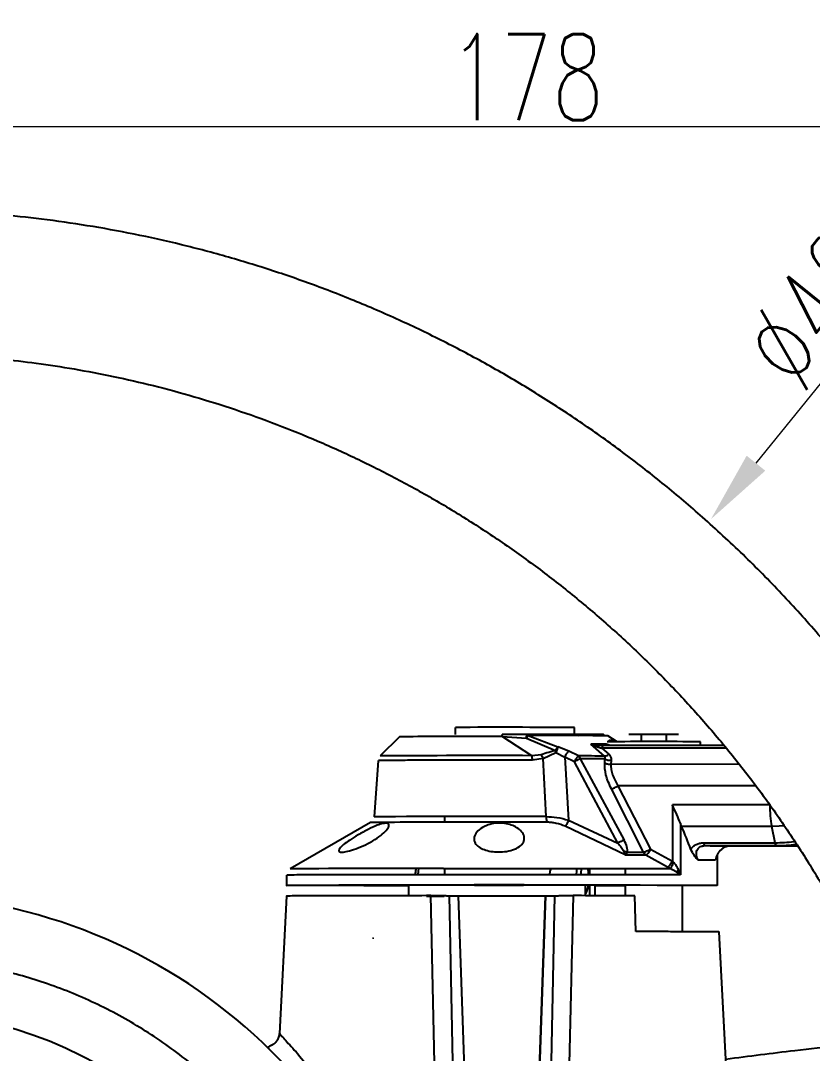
# Model space of a CAD drawing. Header units: millimetres. Extents: x 1852 to 4288, y 681 to 2404.
# Drawn here: x 2921 to 3031.3, y 1180.1 to 1324 of the extents above; entities that cross this region are included whole.
import ezdxf

# ---------------------------------------------------------------- set-up
doc = ezdxf.new("R2010")
doc.units = ezdxf.units.MM
doc.layers.add('AM_5', color=3, linetype='Continuous', lineweight=25)
doc.styles.add('SLDTEXTSTYLE1', font='txt.shx', dxfattribs={"width": 0.7, "bigfont": 'gbcbig.shx'})
doc.dimstyles.new('SLDDIMSTYLE12$0', dxfattribs={"dimtxt": 12, "dimasz": 10, "dimexe": 0, "dimexo": 0.0625, "dimgap": 0.875, "dimtad": 1, "dimdec": 1, "dimlfac": 1.8, "dimrnd": 1e-09, "dimzin": 12, "dimdsep": 46, "dimtxsty": 'SLDTEXTSTYLE1', "dimcen": 0.09, "dimdle": 8.16, "dimclrd": 3, "dimclre": 3, "dimadec": 0, "dimazin": 3, "dimtfac": 1, "dimtdec": 1, "dimtofl": 0, "dimtmove": 0, "dimatfit": 3, "dimfxl": 0, "dimfrac": 2, "dimtolj": 1, "dimlwd": 5, "dimlwe": 5, "dimarcsym": 0})
doc.dimstyles.new('SLDDIMSTYLE12$3', dxfattribs={"dimtxt": 12, "dimasz": 10, "dimexe": 0, "dimexo": 0.0625, "dimgap": 0.875, "dimtad": 1, "dimdec": 1, "dimlfac": 1.8, "dimrnd": 1e-09, "dimzin": 12, "dimdsep": 46, "dimtxsty": 'SLDTEXTSTYLE1', "dimcen": 0.09, "dimdle": 8.16, "dimclrd": 3, "dimclre": 3, "dimadec": 0, "dimazin": 3, "dimtfac": 1, "dimtdec": 1, "dimtofl": 0, "dimtmove": 0, "dimatfit": 3, "dimfxl": 0, "dimfrac": 2, "dimtolj": 1, "dimlwd": 5, "dimlwe": 5, "dimarcsym": 0})

# ---------------------------------------------------------------- blocks, each defined once
blk = doc.blocks.new('*D96')
at = {"layer": 'AM_5', "color": 3, "lineweight": 5, "transparency": 16777216}
blk.add_line((2902.79, 1126.17), (2902.79, 1309.27), dxfattribs=at)
at = {"layer": 'AM_5', "color": 3, "linetype": 'Continuous', "lineweight": 5, "transparency": 16777216}
for p, q in [((2912.79, 1309.27), (3070.03, 1309.27)), ((3080.03, 1199.96), (3080.03, 1309.27))]:
    blk.add_line(p, q, dxfattribs=at)
at = {"layer": 'AM_5', "color": 3, "transparency": 16777216}
for points in [[(2912.79, 1310.93), (2912.79, 1307.6), (2902.79, 1309.27)], [(3070.03, 1310.93), (3070.03, 1307.6), (3080.03, 1309.27)]]:
    blk.add_solid(points, dxfattribs=at)
at = {"layer": 'Defpoints', "color": 0, "transparency": 16777216}
for p in [(3080.03, 1309.27), (3080.03, 1199.9), (2902.79, 1126.11)]:
    blk.add_point(p, dxfattribs=at)
at = {"layer": 'AM_5', "color": 0, "transparency": 16777216, "insert": (2991.41, 1316.14), "char_height": 12, "attachment_point": 5, "style": 'SLDTEXTSTYLE1'}
blk.add_mtext('\\A1;178', dxfattribs=at)
blk = doc.blocks.new('*D79')
at = {"layer": 'AM_5', "color": 3, "lineweight": 5, "transparency": 16777216}
blk.add_line((3196, 1243.11), (3227.25, 1243.11), dxfattribs=at)
at = {"layer": 'AM_5', "color": 3, "linetype": 'Continuous', "lineweight": 5, "transparency": 16777216}
for p, q in [((3227.25, 1233.11), (3227.25, 1135.67)), ((2902.86, 1125.67), (3227.25, 1125.67))]:
    blk.add_line(p, q, dxfattribs=at)
at = {"layer": 'AM_5', "color": 3, "transparency": 16777216}
for points in [[(3225.58, 1233.11), (3228.91, 1233.11), (3227.25, 1243.11)], [(3225.58, 1135.67), (3228.91, 1135.67), (3227.25, 1125.67)]]:
    blk.add_solid(points, dxfattribs=at)
at = {"layer": 'Defpoints', "color": 0, "transparency": 16777216}
for p in [(3195.94, 1243.11), (2902.8, 1125.67), (3227.25, 1125.67)]:
    blk.add_point(p, dxfattribs=at)
at = {"layer": 'AM_5', "color": 0, "transparency": 16777216, "insert": (3220.37, 1184.39), "char_height": 12, "attachment_point": 5, "rotation": 90, "style": 'SLDTEXTSTYLE1'}
blk.add_mtext('\\A1;115', dxfattribs=at)
blk = doc.blocks.new('*D80')
at = {"layer": 'AM_5', "color": 3, "linetype": 'Continuous', "lineweight": 5, "transparency": 16777216}
blk.add_line((3049.22, 1294.37), (3023.41, 1262.32), dxfattribs=at)
at = {"layer": 'AM_5', "color": 3, "lineweight": 5, "transparency": 16777216}
for p, q in [((2970.01, 1196.12), (2970.19, 1196.12)), ((2970.1, 1196.03), (2970.1, 1196.21))]:
    blk.add_line(p, q, dxfattribs=at)
at = {"layer": 'AM_5', "color": 3, "transparency": 16777216}
blk.add_solid([(3022.11, 1263.37), (3024.71, 1261.28), (3017.14, 1254.53)], dxfattribs=at)
at = {"layer": 'Defpoints', "color": 0, "transparency": 16777216}
for p in [(3017.14, 1254.53), (2923.05, 1137.71)]:
    blk.add_point(p, dxfattribs=at)
at = {"layer": 'AM_5', "color": 0, "transparency": 16777216, "insert": (3034.1, 1286.55), "char_height": 12, "attachment_point": 5, "rotation": 51.1543, "style": 'SLDTEXTSTYLE1'}
blk.add_mtext('\\A1;%%C420', dxfattribs=at)

msp = doc.modelspace()

# ---------------------------------------------------------------- linework, layer by layer
at = {"color": 7, "linetype": 'Continuous', "lineweight": 25}
for p, q in [((2981.541, 1224.503), (2981.541, 1225.503)), ((2998.123, 1224.495), (2998.123, 1225.495)), ((2973.734, 1224.189), (2971.065, 1221.52)), ((2988.052, 1224.219), (2984.087, 1224.218)), ((2991.534, 1224.511), (2988.051, 1224.51)), ((2992.198, 1221.555), (2988.052, 1224.219)), ((2988.052, 1224.219), (2991.438, 1223.979)), ((2991.438, 1223.979), (2991.461, 1224.259)), ((2991.438, 1223.979), (2995.471, 1222.26)), ((2991.49, 1224.426), (2991.512, 1224.491)), ((2991.512, 1224.491), (2991.534, 1224.511)), ((2991.665, 1224.358), (2995.83, 1222.771)), ((3004.081, 1223.503), (3002.771, 1224.328)), ((3007.442, 1224.488), (3005.71, 1224.494)), ((3007.442, 1223.508), (3007.442, 1224.488)), ((3010.906, 1224.488), (3007.442, 1224.488)), ((3012.638, 1224.494), (3010.906, 1224.488)), ((3010.906, 1224.488), (3010.906, 1223.508)), ((2997.341, 1222.178), (2995.83, 1222.771)), ((2998.699, 1221.513), (2997.341, 1222.178)), ((3002.301, 1221.507), (3000.411, 1223.159)), ((3000.411, 1223.159), (3001.438, 1222.738)), ((3001.193, 1223.043), (3000.411, 1223.159)), ((3001.457, 1223.004), (3001.193, 1223.043)), ((3001.438, 1222.738), (3001.94, 1222.606)), ((3002.102, 1222.979), (3001.449, 1222.995)), ((3001.639, 1223.004), (3001.457, 1223.004)), ((3001.457, 1223.004), (3002.161, 1223.004)), ((3019.261, 1222.617), (3001.94, 1222.606)), ((3001.94, 1222.606), (3002.916, 1221.752)), ((3002.161, 1223.004), (3007.383, 1223.008)), ((3007.383, 1223.008), (3018.946, 1223.015)), ((3015.674, 1223.013), (3015.674, 1223.494)), ((2970.775, 1220.885), (2970.226, 1213.034)), ((2993.498, 1221.677), (2992.198, 1221.555)), ((2993.759, 1221.163), (2992.27, 1220.919)), ((2993.759, 1221.163), (2995.554, 1221.977)), ((2994.172, 1213.069), (2993.759, 1221.163)), ((2995.554, 1221.977), (2995.511, 1222.121)), ((2995.554, 1221.977), (2996.794, 1221.368)), ((2996.794, 1221.368), (2997.311, 1212.552)), ((2998.129, 1220.703), (2996.794, 1221.368)), ((2998.903, 1221.099), (3005.05, 1209.774)), ((3002.36, 1221.094), (2998.903, 1221.099)), ((3002.334, 1220.512), (3002.36, 1221.094)), ((3003.239, 1220.925), (3003.202, 1220.344)), ((3004.162, 1209.377), (2998.129, 1220.703)), ((3021.052, 1220.355), (3003.202, 1220.344)), ((3007.765, 1208.106), (3003.275, 1216.915)), ((3023.381, 1217.359), (3004.186, 1217.347)), ((3004.186, 1217.347), (3008.728, 1208.537)), ((3025.338, 1214.693), (3011.771, 1214.685)), ((3011.771, 1214.685), (3011.771, 1206.857)), ((2969.729, 1212.238), (2958.527, 1205.77)), ((2980.027, 1213.068), (2980.027, 1212.273)), ((2997.311, 1212.552), (3004.162, 1209.377)), ((3012.874, 1212.15), (3012.874, 1204.94)), ((3013.056, 1211.683), (3012.874, 1212.15)), ((3005.278, 1207.678), (2996.808, 1211.721)), ((3025.614, 1211.691), (3013.056, 1211.683)), ((3026.082, 1209.421), (3025.614, 1211.691)), ((3016.134, 1209.415), (3026.082, 1209.421)), ((3004.965, 1208.262), (3005.14, 1207.873)), ((3005.14, 1207.873), (3005.278, 1207.678)), ((3005.363, 1207.813), (3005.14, 1207.873)), ((3005.278, 1207.678), (3005.363, 1207.813)), ((3005.363, 1207.813), (3005.527, 1208.111)), ((3007.765, 1208.106), (3007.893, 1207.859)), ((3007.893, 1207.859), (3008.071, 1207.672)), ((3008.728, 1208.537), (3011.771, 1206.857)), ((3015.937, 1208.966), (3016.309, 1209.044)), ((3016.354, 1209.013), (3026.303, 1209.019)), ((3019.937, 1208.986), (3029.188, 1208.992)), ((3029.184, 1208.998), (3026.303, 1209.019)), ((3011.1, 1205.992), (3008.071, 1207.672)), ((3011.771, 1206.857), (3011.946, 1206.673)), ((3018.027, 1203.481), (3018.027, 1207.736)), ((2958.027, 1204.904), (2958.027, 1203.481)), ((2980.027, 1205.831), (2980.027, 1205.659)), ((2980.027, 1205.654), (2980.031, 1204.966)), ((3000.251, 1204.963), (3000.251, 1205.827)), ((3005.174, 1205.821), (3005.174, 1204.957)), ((3011.448, 1205.808), (3011.1, 1205.992)), ((3012.874, 1204.94), (3012.384, 1205.317)), ((3012.592, 1205.693), (3012.874, 1204.94)), ((2975.027, 1203.481), (2975.027, 1201.981)), ((2999.658, 1201.994), (2999.658, 1203.494)), ((3000.251, 1201.983), (3000.251, 1203.494)), ((3001.027, 1203.481), (3000.967, 1203.484)), ((3000.967, 1203.484), (3000.967, 1201.984)), ((3001.027, 1201.981), (3001.027, 1203.481)), ((3005.174, 1203.494), (3005.174, 1202.034)), ((3013.174, 1196.894), (3013.174, 1203.494)), ((2979.289, 1151.12), (2978.104, 1202.042)), ((2981.764, 1151.082), (2980.704, 1202.039)), ((2980.704, 1202.039), (2981.916, 1202.028)), ((2981.916, 1202.028), (2983.405, 1159.009)), ((2981.916, 1202.028), (2981.994, 1202.027)), ((2983.455, 1159.897), (2981.994, 1202.027)), ((2994.06, 1202.027), (2992.598, 1159.897)), ((2992.649, 1159.009), (2994.138, 1202.028)), ((2994.06, 1202.027), (2994.138, 1202.028)), ((2994.138, 1202.028), (2995.35, 1202.039)), ((2995.35, 1202.039), (2994.29, 1151.082)), ((2997.95, 1202.042), (2996.764, 1151.12)), ((3006.685, 1197.032), (3006.534, 1202.032)), ((2958.027, 1201.981), (2957.023, 1182.836)), ((2977.509, 1201.98), (2979.954, 1201.982)), ((3019.509, 1173.701), (3018.289, 1196.981))]:
    msp.add_line(p, q, dxfattribs=at)
at = {"color": 7, "linetype": 'Continuous', "lineweight": 25, "flags": 128}
for points in [[(2994.343, 1212.274), (2992.969, 1212.275), (2991.564, 1212.276), (2990.137, 1212.276), (2988.696, 1212.277), (2987.252, 1212.277), (2985.812, 1212.276), (2984.386, 1212.276), (2982.983, 1212.275)], [(3027.324, 1211.774), (3026.624, 1211.72), (3025.614, 1211.691)], [(3026.303, 1209.019), (3026.271, 1209.026), (3026.239, 1209.046), (3026.209, 1209.08), (3026.179, 1209.126), (3026.152, 1209.184), (3026.126, 1209.253), (3026.103, 1209.332), (3026.082, 1209.421)], [(3005.527, 1208.111), (3005.822, 1208.11), (3006.113, 1208.109), (3006.4, 1208.109), (3006.682, 1208.108), (3006.96, 1208.107), (3007.233, 1208.107), (3007.501, 1208.106), (3007.765, 1208.106)], [(2976.392, 1205.828), (2976.335, 1205.436), (2976.296, 1204.968)], [(2998.405, 1204.975), (2998.444, 1205.45), (2998.503, 1205.855)], [(2975.027, 1203.424), (2974.198, 1203.424), (2971.401, 1203.428), (2968.798, 1203.432), (2966.421, 1203.437), (2964.297, 1203.442), (2962.452, 1203.448), (2960.906, 1203.454), (2959.679, 1203.46), (2958.783, 1203.467), (2958.231, 1203.474), (2958.028, 1203.481), (2958.176, 1203.488), (2958.675, 1203.495), (2959.517, 1203.501), (2960.694, 1203.508), (2962.192, 1203.514), (2963.992, 1203.52), (2966.074, 1203.525), (2968.413, 1203.53), (2970.983, 1203.534), (2973.752, 1203.538), (2976.688, 1203.541), (2979.758, 1203.543), (2982.924, 1203.545), (2986.15, 1203.545), (2989.399, 1203.545), (2992.631, 1203.545), (2995.809, 1203.543), (2998.896, 1203.541), (3001.855, 1203.538), (3004.653, 1203.535), (3007.255, 1203.531), (3009.632, 1203.526), (3011.756, 1203.521), (3013.601, 1203.515), (3015.147, 1203.509), (3016.375, 1203.502), (3017.27, 1203.496), (3017.822, 1203.489), (3018.026, 1203.482), (3017.877, 1203.475), (3017.378, 1203.468), (3016.536, 1203.461), (3015.359, 1203.455), (3013.862, 1203.449), (3013.174, 1203.446)], [(2969.75, 1203.497), (2970.79, 1203.498), (2971.613, 1203.5), (2972.129, 1203.502), (2972.283, 1203.504), (2972.058, 1203.507), (2971.479, 1203.509), (2970.607, 1203.511), (2969.538, 1203.511), (2968.387, 1203.512), (2967.28, 1203.511), (2966.335, 1203.51), (2965.656, 1203.508), (2965.316, 1203.505), (2965.352, 1203.503), (2965.76, 1203.5), (2966.496, 1203.499), (2967.48, 1203.497), (2968.605, 1203.497), (2969.75, 1203.497)], [(2975.027, 1203.479), (2974.517, 1203.478), (2974.141, 1203.476), (2973.993, 1203.474), (2974.088, 1203.473), (2974.418, 1203.471), (2974.949, 1203.47), (2975.027, 1203.47)], [(2988.608, 1203.521), (2989.648, 1203.522), (2990.471, 1203.524), (2990.987, 1203.526), (2991.141, 1203.529), (2990.916, 1203.531), (2990.336, 1203.533), (2989.465, 1203.535), (2988.396, 1203.536), (2987.245, 1203.536), (2986.138, 1203.535), (2985.193, 1203.534), (2984.514, 1203.532), (2984.174, 1203.529), (2984.21, 1203.527), (2984.618, 1203.525), (2985.354, 1203.523), (2986.338, 1203.521), (2987.463, 1203.521), (2988.608, 1203.521)], [(3000.967, 1203.484), (3001.536, 1203.485), (3001.913, 1203.487), (3002.06, 1203.488), (3001.965, 1203.49), (3001.636, 1203.491), (3001.105, 1203.493), (3000.423, 1203.493), (2999.658, 1203.494)], [(3005.174, 1203.429), (3005.071, 1203.429), (3002.301, 1203.425), (3001.027, 1203.424)]]:
    msp.add_lwpolyline(points, dxfattribs=at)
at = {"color": 7, "linetype": 'Continuous', "lineweight": 25}
for centre, radius, start, end in [((2987.827, -3081.856), 4307.364, 89.863044, 90.083616), ((2981.528, 299.359), 924.863, 89.841485, 90.482886), ((2994.144, 102.825), 1121.535, 89.559285, 90.126636), ((2997, -273.185), 1496.347, 89.785585, 89.869384), ((3009.082, 54.859), 1168.654, 89.676774, 90.313028), ((2985.672, -1213.271), 2434.835, 89.84643, 90.343727), ((2993.329, -2676.005), 3897.522, 89.868101, 89.921049), ((3040.597, 1214.58), 15.259, 179.57667, 190.91491), ((2979.961, -63.396), 1275.675, 89.864263, 90.459581), ((2986.544, -1700.933), 2914.012, 89.850034, 90.320855), ((3026.069, 1229.396), 19.976, 270.03668, 277.56628), ((3026.29, 1229.365), 20.345, 270.03668, 277.54673), ((2997.479, -3034.703), 4242.388, 89.85695, 89.894675), ((2975.221, -920.642), 2126.477, 89.874039, 90.449805), ((2988.785, -1659.543), 2863.057, 89.782405, 90.275337), ((2903.027, 1127.167), 75, 10.54851, 92.46086), ((2903.027, 1127.178), 58.809, 13.09228, 89.91829), ((2903.027, 1127.258), 53.574, 308.26934, 171.50515)]:
    msp.add_arc(centre, radius, start, end, dxfattribs=at)
msp.add_ellipse((2988.027, 1199.648), major_axis=(-15.33, 38.74), ratio=0.6656463, start_param=4.677315, end_param=4.7599615, dxfattribs=at)
for points, knots in [([(2902.594, 956.935), (2905.154, 956.96), (2908.734, 956.995), (2914.004, 957.274), (2918.468, 957.609), (2923.784, 958.175), (2929.353, 958.948), (2935.167, 959.958), (2941.138, 961.214), (2947.214, 962.725), (2953.352, 964.495), (2959.517, 966.53), (2965.681, 968.829), (2971.817, 971.394), (2977.906, 974.225), (2983.925, 977.319), (2989.858, 980.673), (2995.687, 984.285), (3001.397, 988.151), (3006.972, 992.265), (3012.4, 996.622), (3017.665, 1001.216), (3022.757, 1006.041), (3027.661, 1011.089), (3032.368, 1016.352), (3036.866, 1021.822), (3041.144, 1027.49), (3045.193, 1033.347), (3049.003, 1039.384), (3052.564, 1045.589), (3055.87, 1051.954), (3058.91, 1058.467), (3061.68, 1065.116), (3064.17, 1071.89), (3066.375, 1078.778), (3068.29, 1085.767), (3069.909, 1092.844), (3071.226, 1099.998), (3072.239, 1107.215), (3072.944, 1114.482), (3073.337, 1121.786), (3073.415, 1129.114), (3073.178, 1136.452), (3072.624, 1143.787), (3071.752, 1151.105), (3070.562, 1158.392), (3069.054, 1165.634), (3067.229, 1172.819), (3065.088, 1179.932), (3062.634, 1186.959), (3059.87, 1193.888), (3056.797, 1200.704), (3053.42, 1207.395), (3049.742, 1213.947), (3045.768, 1220.347), (3041.503, 1226.582), (3036.952, 1232.64), (3032.12, 1238.508), (3027.013, 1244.175), (3021.637, 1249.627), (3016.19, 1254.675), (3010.717, 1259.327), (3005.258, 1263.597), (2999.633, 1267.639), (2993.852, 1271.447), (2987.924, 1275.016), (2981.862, 1278.338), (2975.676, 1281.408), (2969.38, 1284.221), (2962.986, 1286.773), (2956.511, 1289.059), (2949.973, 1291.076), (2943.398, 1292.818), (2936.825, 1294.283), (2930.331, 1295.465), (2924.042, 1296.362), (2918.518, 1296.945), (2913.635, 1297.313), (2908.811, 1297.552), (2902.837, 1297.67), (2897.32, 1297.559), (2892.051, 1297.287), (2887.587, 1296.95), (2882.27, 1296.385), (2876.701, 1295.612), (2870.888, 1294.602), (2864.917, 1293.345), (2858.841, 1291.835), (2852.703, 1290.064), (2846.538, 1288.03), (2840.374, 1285.73), (2834.237, 1283.165), (2828.149, 1280.335), (2822.13, 1277.241), (2816.197, 1273.886), (2810.368, 1270.274), (2804.658, 1266.409), (2799.082, 1262.295), (2793.655, 1257.937), (2788.389, 1253.343), (2783.298, 1248.519), (2778.393, 1243.471), (2773.686, 1238.208), (2769.189, 1232.738), (2764.91, 1227.07), (2760.862, 1221.213), (2757.052, 1215.176), (2753.49, 1208.97), (2750.185, 1202.605), (2747.143, 1196.093), (2744.381, 1189.442), (2742.044, 1183.16), (2740.765, 1179.055), (2740.202, 1177.246)], [0, 0, 0, 0, 0.01020738, 0.01427401, 0.02103699, 0.02805607, 0.03558666, 0.0434511, 0.05157826, 0.05991132, 0.06840986, 0.07704394, 0.08579098, 0.09463359, 0.10355821, 0.11255405, 0.12161242, 0.13072624, 0.1398897, 0.14909794, 0.15834689, 0.16763314, 0.17695375, 0.18630622, 0.19568842, 0.20509849, 0.21453484, 0.22399606, 0.23348097, 0.24298851, 0.25251779, 0.26206801, 0.27163852, 0.28122873, 0.29083816, 0.30046642, 0.31011319, 0.31977821, 0.32946132, 0.33916239, 0.34888138, 0.35861831, 0.36837328, 0.37814642, 0.38793798, 0.39774825, 0.40757761, 0.41742653, 0.42729557, 0.4371854, 0.4470968, 0.45703069, 0.46698816, 0.47697044, 0.48697902, 0.49701559, 0.50708218, 0.51718117, 0.52731537, 0.53748817, 0.54770366, 0.5569145, 0.56612256, 0.57532659, 0.5845258, 0.59371913, 0.60290519, 0.61208206, 0.62124705, 0.63039624, 0.63952364, 0.64861966, 0.65766788, 0.66663751, 0.67546331, 0.68397889, 0.69196332, 0.69760555, 0.70350123, 0.71121989, 0.72142727, 0.72549391, 0.73225688, 0.73927596, 0.74680655, 0.754671, 0.76279816, 0.77113122, 0.77962976, 0.78826384, 0.79701087, 0.80585349, 0.81477811, 0.82377394, 0.83283231, 0.84194614, 0.85110959, 0.86031783, 0.86956679, 0.87885303, 0.88817364, 0.89752611, 0.90690831, 0.91631839, 0.92575473, 0.93521596, 0.94470086, 0.95420841, 0.96373768, 0.97328791, 0.98285841, 0.99244862, 1, 1, 1, 1]), ([(2903.41, 1277.624), (2905.811, 1277.587), (2909.169, 1277.535), (2914.112, 1277.231), (2918.301, 1276.874), (2923.288, 1276.283), (2928.509, 1275.483), (2933.955, 1274.445), (2939.543, 1273.162), (2945.223, 1271.623), (2950.951, 1269.825), (2956.694, 1267.765), (2962.425, 1265.441), (2968.117, 1262.853), (2973.749, 1260.003), (2979.301, 1256.893), (2984.754, 1253.527), (2990.091, 1249.907), (2995.297, 1246.04), (3000.356, 1241.932), (3005.254, 1237.587), (3009.977, 1233.015), (3014.513, 1228.221), (3018.849, 1223.216), (3022.974, 1218.007), (3026.876, 1212.603), (3030.545, 1207.016), (3033.972, 1201.255), (3037.146, 1195.331), (3040.06, 1189.256), (3042.704, 1183.041), (3045.072, 1176.699), (3047.157, 1170.242), (3048.952, 1163.683), (3050.452, 1157.034), (3051.65, 1150.31), (3052.547, 1143.525), (3053.122, 1136.691), (3053.397, 1130.624), (3053.345, 1126.84), (3053.324, 1125.347)], [0, 0, 0, 0, 0.0302952, 0.0423856, 0.0624901, 0.08336, 0.1057536, 0.1291426, 0.1533151, 0.1781023, 0.2033838, 0.2290707, 0.2550958, 0.2814075, 0.3079654, 0.3347376, 0.3616982, 0.3888263, 0.4161047, 0.4435189, 0.4710571, 0.4987089, 0.526466, 0.5543209, 0.5822674, 0.6103001, 0.6384144, 0.6666062, 0.6948723, 0.7232096, 0.7516156, 0.7800883, 0.8086258, 0.8372268, 0.86589, 0.8946146, 0.9234, 0.9522458, 0.9811519, 1, 1, 1, 1]), ([(2991.665, 1224.358), (2991.628, 1224.309), (2991.553, 1224.212), (2991.476, 1224.057), (2991.438, 1223.979)], [0, 0, 0, 0, 0.4999999, 1, 1, 1, 1]), ([(2991.461, 1224.259), (2991.465, 1224.275), (2991.474, 1224.309), (2991.48, 1224.341), (2991.482, 1224.382), (2991.488, 1224.405), (2991.489, 1224.425), (2991.49, 1224.426), (2991.49, 1224.426), (2991.49, 1224.426), (2991.49, 1224.426), (2991.49, 1224.426)], [0, 0, 0, 0, 0.2389858, 0.5080398, 0.541991, 0.9779056, 0.9941787, 0.998396, 0.9995247, 0.9999424, 1, 1, 1, 1]), ([(2998.299, 1224.46), (2999.071, 1224.462), (3000.644, 1224.466), (3001.978, 1224.474), (3002.399, 1224.482), (3001.837, 1224.49), (3000.368, 1224.497), (2998.038, 1224.503), (2995.033, 1224.508), (2992.687, 1224.51), (2991.534, 1224.511)], [0, 0, 0, 0, 0.12285433, 0.25, 0.37714567, 0.5, 0.62285433, 0.75, 0.87714567, 1, 1, 1, 1]), ([(3003.182, 1223.693), (3003.033, 1223.684), (3002.879, 1223.674), (3002.929, 1223.504), (3002.93, 1223.498)], [0, 0, 0, 0, 0.9654312, 1, 1, 1, 1]), ([(3003.843, 1223.502), (3003.837, 1223.505), (3003.514, 1223.672), (3003.347, 1223.683), (3003.182, 1223.693)], [0, 0, 0, 0, 0.01826751, 1, 1, 1, 1]), ([(2995.471, 1222.26), (2995.357, 1222.235), (2995.042, 1222.165), (2994.375, 1221.965), (2993.842, 1221.79), (2993.498, 1221.677)], [0, 0, 0, 0, 0.1685849, 0.4640042, 1, 1, 1, 1]), ([(2995.83, 1222.771), (2995.773, 1222.711), (2995.658, 1222.591), (2995.533, 1222.37), (2995.471, 1222.26)], [0, 0, 0, 0, 0.49999976, 1, 1, 1, 1]), ([(2995.511, 1222.121), (2995.511, 1222.121), (2995.511, 1222.121), (2995.511, 1222.122), (2995.511, 1222.123), (2995.51, 1222.126), (2995.508, 1222.131), (2995.505, 1222.141), (2995.499, 1222.162), (2995.487, 1222.203), (2995.478, 1222.237), (2995.471, 1222.26)], [0, 0, 0, 0, 0.0018062, 0.0050143, 0.0156365, 0.0312939, 0.0626084, 0.1252346, 0.2504656, 0.5007583, 1, 1, 1, 1]), ([(2995.83, 1222.771), (2995.809, 1222.717), (2995.774, 1222.627), (2995.702, 1222.428), (2995.631, 1222.219), (2995.579, 1222.056), (2995.554, 1221.977)], [0, 0, 0, 0, 0.3020871, 0.5042566, 0.7573872, 1, 1, 1, 1]), ([(2996.794, 1221.368), (2996.835, 1221.453), (2996.92, 1221.629), (2997.067, 1221.867), (2997.214, 1222.064), (2997.3, 1222.14), (2997.341, 1222.178)], [0, 0, 0, 0, 0.2446192, 0.500002, 0.7553836, 1, 1, 1, 1]), ([(3001.457, 1223.004), (3001.456, 1223.001), (3001.452, 1222.994), (3001.447, 1222.939), (3001.442, 1222.856), (3001.439, 1222.777), (3001.438, 1222.738)], [0, 0, 0, 0, 0.2509657, 0.5042502, 0.7553533, 1, 1, 1, 1]), ([(3002.599, 1223.152), (3002.657, 1223.149), (3002.735, 1223.146), (3002.849, 1223.108), (3002.879, 1223.099)], [0, 0, 0, 0, 0.73900763, 1, 1, 1, 1]), ([(3003.029, 1223.005), (3002.96, 1223.011), (3002.807, 1223.024), (3002.673, 1223.107), (3002.599, 1223.152)], [0, 0, 0, 0, 0.4538423, 1, 1, 1, 1]), ([(2992.27, 1220.919), (2990.78, 1220.919), (2987.799, 1220.92), (2983.265, 1220.919), (2979.08, 1220.915), (2975.494, 1220.909), (2972.794, 1220.901), (2971.075, 1220.892), (2970.897, 1220.886), (2970.811, 1220.883)], [0, 0, 0, 0, 0.1441916, 0.2883832, 0.4325748, 0.5767663, 0.7209579, 0.8651495, 1, 1, 1, 1]), ([(2993.759, 1221.163), (2993.72, 1221.257), (2993.642, 1221.444), (2993.546, 1221.6), (2993.498, 1221.677)], [0, 0, 0, 0, 0.5021578, 1, 1, 1, 1]), ([(2998.129, 1220.703), (2998.173, 1220.79), (2998.263, 1220.967), (2998.417, 1221.206), (2998.57, 1221.403), (2998.657, 1221.477), (2998.699, 1221.513)], [0, 0, 0, 0, 0.2444002, 0.4999702, 0.7555548, 1, 1, 1, 1]), ([(2998.53, 1220.929), (2998.53, 1220.929), (2998.53, 1220.929), (2998.529, 1220.928), (2998.527, 1220.927), (2998.523, 1220.925), (2998.515, 1220.921), (2998.501, 1220.914), (2998.471, 1220.898), (2998.412, 1220.867), (2998.293, 1220.802), (2998.195, 1220.743), (2998.129, 1220.703)], [0, 0, 0, 0, 0.001045, 0.0030652, 0.0082812, 0.0169208, 0.0325456, 0.063795, 0.126292, 0.2512729, 0.5011292, 1, 1, 1, 1]), ([(2998.903, 1221.099), (2998.845, 1221.076), (2998.729, 1221.028), (2998.597, 1220.962), (2998.53, 1220.929)], [0, 0, 0, 0, 0.5000001, 1, 1, 1, 1]), ([(2998.699, 1221.513), (2998.741, 1221.457), (2998.825, 1221.346), (2998.877, 1221.181), (2998.903, 1221.099)], [0, 0, 0, 0, 0.49999998, 1, 1, 1, 1]), ([(3002.301, 1221.507), (3002.348, 1221.509), (3002.443, 1221.513), (3002.601, 1221.562), (3002.761, 1221.64), (3002.865, 1221.715), (3002.916, 1221.752)], [0, 0, 0, 0, 0.24745294, 0.49996774, 0.75249916, 1, 1, 1, 1]), ([(3002.36, 1221.094), (3002.385, 1221.172), (3002.419, 1221.284), (3002.375, 1221.426), (3002.325, 1221.481), (3002.301, 1221.507)], [0, 0, 0, 0, 0.5577985, 0.7889165, 1, 1, 1, 1]), ([(3002.36, 1221.094), (3002.422, 1221.063), (3002.547, 1221), (3002.771, 1220.941), (3003.007, 1220.911), (3003.163, 1220.921), (3003.239, 1220.925)], [0, 0, 0, 0, 0.2465016, 0.5000043, 0.7535047, 1, 1, 1, 1]), ([(3002.916, 1221.752), (3003.014, 1221.64), (3003.223, 1221.404), (3003.233, 1221.091), (3003.239, 1220.925)], [0, 0, 0, 0, 0.4714528, 1, 1, 1, 1]), ([(3003.275, 1216.915), (3002.969, 1217.581), (3002.4, 1218.816), (3002.355, 1219.977), (3002.334, 1220.512)], [0, 0, 0, 0, 0.5395057, 1, 1, 1, 1]), ([(3003.202, 1220.344), (3003.128, 1220.34), (3002.977, 1220.332), (3002.745, 1220.361), (3002.522, 1220.419), (3002.396, 1220.481), (3002.334, 1220.512)], [0, 0, 0, 0, 0.2424887, 0.4944093, 0.7492399, 1, 1, 1, 1]), ([(3003.202, 1220.344), (3003.207, 1220.111), (3003.218, 1219.639), (3003.48, 1218.608), (3003.904, 1217.851), (3004.186, 1217.347)], [0, 0, 0, 0, 0.2446516, 0.496463, 1, 1, 1, 1]), ([(3003.275, 1216.915), (3003.336, 1216.938), (3003.461, 1216.983), (3003.696, 1217.089), (3003.947, 1217.213), (3004.107, 1217.303), (3004.186, 1217.347)], [0, 0, 0, 0, 0.2450752, 0.4999959, 0.754919, 1, 1, 1, 1]), ([(3012.874, 1212.15), (3012.715, 1212.544), (3012.382, 1213.365), (3011.965, 1214.232), (3011.772, 1214.68), (3011.771, 1214.685)], [0, 0, 0, 0, 0.4777794, 0.9949854, 1, 1, 1, 1]), ([(2965.421, 1208.62), (2965.58, 1208.79), (2965.897, 1209.13), (2966.828, 1209.8), (2968.002, 1210.537), (2969.354, 1211.281), (2970.569, 1211.837), (2971.474, 1212.123), (2972.033, 1212.165), (2972.302, 1212.001), (2972.292, 1211.736), (2972.098, 1211.344), (2971.627, 1210.804), (2970.655, 1210.051), (2969.396, 1209.308), (2968.017, 1208.68), (2966.797, 1208.268), (2965.915, 1208.089), (2965.408, 1208.11), (2965.222, 1208.285), (2965.354, 1208.508), (2965.421, 1208.62)], [0, 0, 0, 0, 0.0572959, 0.1144064, 0.1768523, 0.2429092, 0.3066203, 0.3511087, 0.3957411, 0.4371029, 0.4799762, 0.5018932, 0.5637013, 0.6253391, 0.691324, 0.755612, 0.8133895, 0.8639885, 0.9099509, 0.954615, 1, 1, 1, 1]), ([(2984.278, 1210.513), (2984.442, 1210.758), (2984.77, 1211.251), (2985.739, 1211.812), (2986.842, 1212.125), (2987.904, 1212.192), (2988.905, 1212.047), (2989.785, 1211.732), (2990.533, 1211.253), (2991.062, 1210.617), (2991.194, 1209.996), (2991.01, 1209.396), (2990.529, 1208.861), (2989.595, 1208.4), (2988.437, 1208.152), (2987.276, 1208.112), (2986.22, 1208.243), (2985.312, 1208.523), (2984.598, 1208.949), (2984.162, 1209.52), (2984.101, 1210.069), (2984.237, 1210.408), (2984.278, 1210.513)], [0, 0, 0, 0, 0.0630873, 0.1264409, 0.1716731, 0.2170721, 0.2586063, 0.3010345, 0.3488827, 0.4046229, 0.4677415, 0.5043275, 0.5626365, 0.6211682, 0.6738653, 0.7209892, 0.765716, 0.8111393, 0.8597724, 0.9135175, 0.9733138, 1, 1, 1, 1]), ([(2994.172, 1213.069), (2994.67, 1213.048), (2995.727, 1213.002), (2996.763, 1212.707), (2997.311, 1212.552)], [0, 0, 0, 0, 0.47138522, 1, 1, 1, 1]), ([(2996.808, 1211.721), (2996.408, 1211.871), (2995.811, 1212.095), (2994.956, 1212.25), (2994.547, 1212.266), (2994.343, 1212.274)], [0, 0, 0, 0, 0.5029054, 0.7521632, 1, 1, 1, 1]), ([(2997.311, 1212.552), (2997.274, 1212.463), (2997.197, 1212.282), (2997.063, 1212.038), (2996.927, 1211.837), (2996.847, 1211.759), (2996.808, 1211.721)], [0, 0, 0, 0, 0.2469575, 0.5031703, 0.7576949, 1, 1, 1, 1]), ([(3005.05, 1209.774), (3004.989, 1209.754), (3004.864, 1209.713), (3004.635, 1209.617), (3004.393, 1209.503), (3004.238, 1209.419), (3004.162, 1209.377)], [0, 0, 0, 0, 0.2454955, 0.5000002, 0.7545047, 1, 1, 1, 1]), ([(3004.162, 1209.377), (3004.329, 1209.19), (3004.574, 1208.915), (3004.844, 1208.536), (3004.926, 1208.351), (3004.965, 1208.262)], [0, 0, 0, 0, 0.5250925, 0.7733354, 1, 1, 1, 1]), ([(3005.527, 1208.111), (3005.528, 1208.218), (3005.531, 1208.447), (3005.403, 1209.014), (3005.196, 1209.459), (3005.05, 1209.774)], [0, 0, 0, 0, 0.205768, 0.4381197, 1, 1, 1, 1]), ([(3014.335, 1208.488), (3014.433, 1208.628), (3014.624, 1208.902), (3015.057, 1209.192), (3015.562, 1209.38), (3015.94, 1209.403), (3016.134, 1209.415)], [0, 0, 0, 0, 0.2643559, 0.5182914, 0.7521507, 1, 1, 1, 1]), ([(3016.29, 1209.041), (3016.27, 1209.064), (3016.229, 1209.11), (3016.175, 1209.239), (3016.148, 1209.356), (3016.134, 1209.415)], [0, 0, 0, 0, 0.331135, 0.6655675, 1, 1, 1, 1]), ([(3004.965, 1208.262), (3005.065, 1208.249), (3005.268, 1208.224), (3005.439, 1208.149), (3005.527, 1208.111)], [0, 0, 0, 0, 0.4911669, 1, 1, 1, 1]), ([(3007.765, 1208.106), (3007.826, 1208.126), (3007.951, 1208.167), (3008.2, 1208.272), (3008.47, 1208.399), (3008.644, 1208.492), (3008.728, 1208.537)], [0, 0, 0, 0, 0.2443748, 0.5000003, 0.7556255, 1, 1, 1, 1]), ([(3008.071, 1207.672), (3008.115, 1207.701), (3008.206, 1207.761), (3008.383, 1207.969), (3008.568, 1208.238), (3008.676, 1208.439), (3008.728, 1208.537)], [0, 0, 0, 0, 0.2425915, 0.5000001, 0.7574087, 1, 1, 1, 1]), ([(3015.341, 1207.008), (3015.149, 1207.206), (3014.794, 1207.574), (3014.48, 1208.2), (3014.335, 1208.488)], [0, 0, 0, 0, 0.5406043, 1, 1, 1, 1]), ([(3015.341, 1207.008), (3015.233, 1207.289), (3015.039, 1207.791), (3015.147, 1208.39), (3015.419, 1208.721), (3015.659, 1208.885), (3015.857, 1208.939), (3015.943, 1208.962)], [0, 0, 0, 0, 0.3799305, 0.6784143, 0.7999061, 0.9131646, 1, 1, 1, 1]), ([(3015.943, 1208.962), (3015.961, 1208.968), (3016.083, 1209.01), (3016.229, 1209.012), (3016.354, 1209.013)], [0, 0, 0, 0, 0.1469409, 1, 1, 1, 1]), ([(3016.354, 1209.013), (3016.332, 1209.014), (3016.31, 1209.014), (3016.29, 1209.041), (3016.29, 1209.041)], [0, 0, 0, 0, 0.9902361, 1, 1, 1, 1]), ([(3019.937, 1208.986), (3019.819, 1208.98), (3019.587, 1208.968), (3019.224, 1208.863), (3018.881, 1208.697), (3018.425, 1208.364), (3017.96, 1207.769), (3017.835, 1207.27), (3017.765, 1206.99)], [0, 0, 0, 0, 0.0980067, 0.1918298, 0.2920342, 0.399514, 0.6638623, 1, 1, 1, 1]), ([(3011.771, 1206.857), (3011.717, 1206.758), (3011.606, 1206.555), (3011.416, 1206.284), (3011.235, 1206.077), (3011.144, 1206.02), (3011.1, 1205.992)], [0, 0, 0, 0, 0.2423329, 0.4999383, 0.7575772, 1, 1, 1, 1]), ([(3011.946, 1206.673), (3011.898, 1206.578), (3011.801, 1206.383), (3011.655, 1206.119), (3011.528, 1205.91), (3011.474, 1205.842), (3011.448, 1205.808)], [0, 0, 0, 0, 0.2432277, 0.5000045, 0.7567789, 1, 1, 1, 1]), ([(3011.946, 1206.673), (3012.058, 1206.543), (3012.321, 1206.241), (3012.494, 1205.892), (3012.592, 1205.693)], [0, 0, 0, 0, 0.4289776, 1, 1, 1, 1]), ([(3012.874, 1204.94), (3011.816, 1204.943), (3009.7, 1204.949), (3005.654, 1204.957), (3001.12, 1204.962), (2996.169, 1204.966), (2990.971, 1204.968), (2985.681, 1204.968), (2980.464, 1204.967), (2975.48, 1204.963), (2970.882, 1204.957), (2966.81, 1204.95), (2963.395, 1204.941), (2960.724, 1204.931), (2958.943, 1204.921), (2958.053, 1204.912), (2958.12, 1204.906), (2958.142, 1204.904)], [0, 0, 0, 0, 0.0689655, 0.1379311, 0.2068966, 0.2758622, 0.3448277, 0.4137933, 0.4827588, 0.5517244, 0.6206899, 0.6896555, 0.758621, 0.8275866, 0.8965521, 0.9655176, 1, 1, 1, 1]), ([(2976.054, 1205.827), (2976.035, 1205.733), (2975.986, 1205.495), (2975.947, 1205.197), (2975.94, 1204.994), (2975.939, 1204.963)], [0, 0, 0, 0, 0.3601585, 0.9005151, 1, 1, 1, 1]), ([(2979.896, 1205.831), (2981.327, 1205.831), (2984.189, 1205.833), (2988.617, 1205.833), (2993.019, 1205.832), (2997.313, 1205.83), (3001.401, 1205.827), (3005.18, 1205.822), (3008.614, 1205.816), (3010.503, 1205.811), (3011.448, 1205.808)], [0, 0, 0, 0, 0.1250002, 0.2500004, 0.3750005, 0.5000006, 0.6250005, 0.7500004, 0.8750002, 1, 1, 1, 1]), ([(2994.688, 1204.967), (2994.696, 1205.078), (2994.717, 1205.395), (2994.814, 1205.66), (2994.877, 1205.831)], [0, 0, 0, 0, 0.35209391, 1, 1, 1, 1]), ([(2999.035, 1204.964), (2999.039, 1205.053), (2999.047, 1205.278), (2999.093, 1205.571), (2999.136, 1205.751), (2999.155, 1205.828)], [0, 0, 0, 0, 0.273688, 0.687255, 1, 1, 1, 1]), ([(3000.105, 1204.963), (3000.1, 1205.092), (3000.09, 1205.328), (3000.048, 1205.615), (3000.012, 1205.764), (2999.997, 1205.828)], [0, 0, 0, 0, 0.4100606, 0.74872632, 1, 1, 1, 1]), ([(3012.384, 1205.317), (3012.228, 1205.417), (3011.953, 1205.594), (3011.6, 1205.744), (3011.448, 1205.808)], [0, 0, 0, 0, 0.56842111, 1, 1, 1, 1]), ([(3012.592, 1205.693), (3012.546, 1205.627), (3012.453, 1205.495), (3012.407, 1205.376), (3012.384, 1205.317)], [0, 0, 0, 0, 0.4999991, 1, 1, 1, 1]), ([(2999.658, 1202.324), (2999.683, 1202.347), (2999.794, 1202.45), (2999.877, 1202.696), (2999.985, 1203.042), (3000.043, 1203.312), (3000.061, 1203.471), (3000.063, 1203.494)], [0, 0, 0, 0, 0.0912693, 0.40164015, 0.68935573, 0.95509256, 1, 1, 1, 1]), ([(3000.038, 1203.494), (3000.033, 1203.458), (3000.012, 1203.3), (2999.953, 1203.063), (2999.867, 1202.805), (2999.768, 1202.604), (2999.694, 1202.571), (2999.658, 1202.554)], [0, 0, 0, 0, 0.0692263, 0.3041188, 0.538703, 0.7735956, 1, 1, 1, 1]), ([(2978.104, 1202.042), (2976.479, 1202.04), (2973.229, 1202.038), (2968.891, 1202.031), (2965.114, 1202.023), (2962.054, 1202.014), (2959.759, 1202.004), (2958.437, 1201.993), (2957.886, 1201.985), (2958.038, 1201.982), (2958.043, 1201.981)], [0, 0, 0, 0, 0.142093, 0.2841861, 0.4262791, 0.5683721, 0.7104651, 0.8525582, 0.9946512, 1, 1, 1, 1]), ([(2978.104, 1202.042), (2978.24, 1202.042), (2978.512, 1202.042), (2978.935, 1202.042), (2979.337, 1202.042), (2979.715, 1202.042), (2980.057, 1202.041), (2980.349, 1202.041), (2980.579, 1202.04), (2980.662, 1202.039), (2980.704, 1202.039)], [0, 0, 0, 0, 0.127216, 0.2544341, 0.3779205, 0.4947282, 0.6206235, 0.7467334, 0.8732952, 1, 1, 1, 1]), ([(2995.35, 1202.039), (2995.391, 1202.039), (2995.473, 1202.04), (2995.701, 1202.04), (2995.987, 1202.041), (2996.332, 1202.042), (2996.718, 1202.042), (2997.128, 1202.042), (2997.549, 1202.042), (2997.816, 1202.042), (2997.95, 1202.042)], [0, 0, 0, 0, 0.12537833, 0.25054903, 0.376047, 0.50050297, 0.62443865, 0.74994456, 0.87472844, 1, 1, 1, 1]), ([(3018.22, 1196.981), (3018.227, 1196.983), (3018.245, 1196.988), (3017.636, 1196.996), (3016.47, 1197.004), (3014.745, 1197.012), (3012.518, 1197.02), (3009.853, 1197.027), (3007.741, 1197.03), (3006.685, 1197.032)], [0, 0, 0, 0, 0.09130658, 0.24275548, 0.39420438, 0.54565329, 0.69710219, 0.8485511, 1, 1, 1, 1]), ([(2967.541, 1142.168), (2966.94, 1144.435), (2965.725, 1149.02), (2962.953, 1155.671), (2959.438, 1162.148), (2955.123, 1168.304), (2950.062, 1174.011), (2944.347, 1179.121), (2938.082, 1183.538), (2931.383, 1187.184), (2924.413, 1190.003), (2917.311, 1191.969), (2910.207, 1193.173), (2905.466, 1193.325), (2903.121, 1193.401)], [0, 0, 0, 0, 0.079193, 0.1601594, 0.2427828, 0.3278545, 0.4136411, 0.5, 0.5863536, 0.6721403, 0.7572171, 0.8398354, 0.9208043, 1, 1, 1, 1]), ([(2957.026, 1182.882), (2957.001, 1182.687), (2956.954, 1182.317), (2956.709, 1181.849), (2956.43, 1181.523), (2956.19, 1181.334), (2956.047, 1181.246), (2955.984, 1181.211), (2955.956, 1181.196), (2955.925, 1181.18), (2955.874, 1181.155), (2955.813, 1181.127), (2955.712, 1181.083), (2955.54, 1181), (2955.439, 1180.939), (2955.495, 1180.816), (2955.509, 1180.787)], [0, 0, 0, 0, 0.1013862, 0.1933878, 0.2688421, 0.3221095, 0.3507488, 0.3558351, 0.3594473, 0.3676185, 0.3776138, 0.4043773, 0.4412492, 0.5470788, 0.8914268, 1, 1, 1, 1]), ([(2957.049, 1182.836), (2957.051, 1182.823), (2957.055, 1182.791), (2957.35, 1182.453), (2957.876, 1181.874), (2958.886, 1180.755), (2960.229, 1179.274), (2961.512, 1177.654), (2961.941, 1177.113)], [0, 0, 0, 0, 0.1071223, 0.2549508, 0.4034906, 0.5526872, 0.8507097, 1, 1, 1, 1]), ([(3041.289, 1181.706), (3037.134, 1181.303), (3029.764, 1180.588), (3022.422, 1179.631), (3019.22, 1179.213)], [0, 0, 0, 0, 0.5637924, 1, 1, 1, 1])]:
    msp.add_open_spline(points, degree=3, knots=knots, dxfattribs=at)
for points in [[(2988.052, 1224.219), (2988.052, 1224.263), (2988.051, 1224.35), (2988.051, 1224.44), (2988.051, 1224.5), (2988.051, 1224.507), (2988.051, 1224.51)], [(2991.534, 1224.511), (2991.557, 1224.504), (2991.603, 1224.491), (2991.645, 1224.402), (2991.665, 1224.358)], [(2998.684, 1224.306), (2998.623, 1224.35), (2998.503, 1224.44), (2998.367, 1224.453), (2998.299, 1224.46)], [(3002.161, 1223.004), (3002.139, 1222.999), (3002.097, 1222.989), (3002.036, 1222.907), (3001.982, 1222.782), (3001.954, 1222.665), (3001.94, 1222.606)], [(2992.27, 1220.919), (2992.265, 1221.038), (2992.255, 1221.276), (2992.217, 1221.462), (2992.198, 1221.555)], [(2994.172, 1213.069), (2994.175, 1212.989), (2994.183, 1212.827), (2994.221, 1212.605), (2994.273, 1212.411), (2994.32, 1212.32), (2994.343, 1212.274)], [(3016.354, 1209.013), (3017.272, 1209.009), (3019.108, 1209), (3019.661, 1208.991), (3019.937, 1208.986)], [(3017.765, 1206.99), (3017.517, 1206.993), (3017.02, 1206.999), (3015.901, 1207.005), (3015.341, 1207.008)], [(2981.994, 1202.027), (2982.135, 1202.026), (2982.418, 1202.023), (2983.834, 1202.019), (2985.768, 1202.016), (2988.027, 1202.015), (2990.285, 1202.016), (2992.219, 1202.019), (2993.636, 1202.023), (2993.918, 1202.026), (2994.06, 1202.027)], [(3006.534, 1202.032), (3005.2, 1202.034), (3002.532, 1202.038), (2999.477, 1202.041), (2997.95, 1202.042)]]:
    msp.add_open_spline(points, degree=3, dxfattribs=at)

# ---------------------------------------------------------------- dimensions: what is measured, and where the dimension line sits
at = {"layer": 'AM_5'}
for base, p1, p2, angle, text, picture, middle in [((3080.026, 1309.266), (2902.786, 1126.106), (3080.026, 1199.901), 360, '178', '*D96', (2991.406, 1316.141)), ((3227.246, 1125.667), (3195.935, 1243.11), (2902.801, 1125.667), 90, '115', '*D79', (3220.371, 1184.389))]:
    dim = msp.add_linear_dim(base=base, p1=p1, p2=p2, angle=angle, text=text, dimstyle='SLDDIMSTYLE12$0', override={"dimlfac": 1, "dimpost": ''}, dxfattribs=at)
    dim.commit()
    dim.dimension.update_dxf_attribs({"geometry": picture, "text_midpoint": middle})
dim = msp.add_diameter_dim_2p(p1=(2923.053, 1137.708), p2=(3017.137, 1254.534), text='%%C420', dimstyle='SLDDIMSTYLE12$3', override={"dimlfac": 1, "dimpost": ''}, dxfattribs=at)
dim.commit()
dim.dimension.update_dxf_attribs({"geometry": '*D80', "text_midpoint": (3034.096, 1286.553)})

doc.saveas('drawing.dxf')
